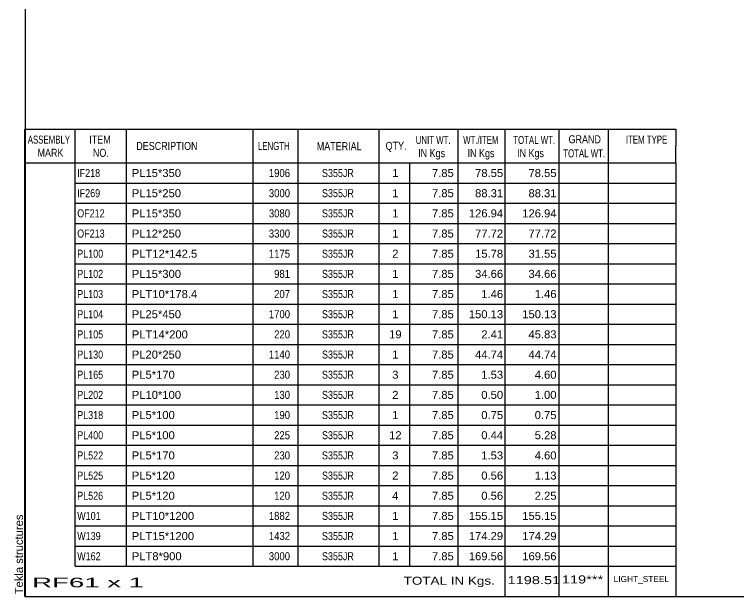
# Model space of a CAD drawing. Header units: millimetres. Extents: x -343 to 60, y -188 to 89.
# Drawn here: x -342.7 to -170.3, y -188.1 to -49.6 of the extents above; entities that cross this region are included whole.
import ezdxf

# ---------------------------------------------------------------- set-up
doc = ezdxf.new("R2010")
doc.units = ezdxf.units.MM
doc.styles.add('Arial', font='ARIAL.TTF', dxfattribs={"height": 0.2})

# ---------------------------------------------------------------- blocks, each defined once
blk = doc.blocks.new('Unknown-623466579-1210')
at = {"color": 5, "linetype": 'Continuous'}
for p, q in [((-340.15, 88.92), (-340.15, -188.08)), ((-340.15, -188.08), (59.85, -188.08))]:
    blk.add_line(p, q, dxfattribs=at)
at = {"color": 174, "linetype": 'Continuous', "style": 'Arial'}
blk.add_text('Tekla structures', height=1.9102, rotation=90, dxfattribs=at).set_placement((-340.65, -187.58))
blk = doc.blocks.new('CBS_BOM-623466579-11382')
at = {"color": 7, "linetype": 'Continuous'}
for p, q in [((-340.18, -84.91), (-340.18, -76.91)), ((-340.18, -76.91), (-185.26, -76.91)), ((-328.18, -84.91), (-328.18, -76.91)), ((-315.99, -84.91), (-315.99, -76.91)), ((-285.83, -84.91), (-285.83, -76.91)), ((-275.15, -84.91), (-275.15, -76.91)), ((-255.83, -84.91), (-255.83, -76.91)), ((-237.03, -84.91), (-237.03, -76.91)), ((-225.82, -84.91), (-225.82, -76.91)), ((-213.03, -84.91), (-213.03, -76.91)), ((-201.28, -84.91), (-201.28, -76.91)), ((-185.26, -76.92), (-185.27, -84.9)), ((-340.18, -84.91), (-185.26, -84.91)), ((-340.18, -89.71), (-340.18, -84.91)), ((-328.18, -89.71), (-328.18, -84.91)), ((-315.99, -89.71), (-315.99, -84.91)), ((-285.83, -89.71), (-285.83, -84.91)), ((-275.15, -89.71), (-275.15, -84.91)), ((-255.83, -89.71), (-255.83, -84.91)), ((-248.57, -89.71), (-248.57, -84.91)), ((-237.03, -89.71), (-237.03, -84.91)), ((-225.82, -89.71), (-225.82, -84.91)), ((-213.03, -89.71), (-213.03, -84.91)), ((-201.27, -89.71), (-201.27, -84.91)), ((-185.26, -84.92), (-185.26, -89.71)), ((-340.18, -94.51), (-340.18, -89.71)), ((-328.18, -89.71), (-185.26, -89.71)), ((-328.18, -94.51), (-328.18, -89.71)), ((-315.99, -94.51), (-315.99, -89.71)), ((-285.83, -94.51), (-285.83, -89.71)), ((-275.15, -94.51), (-275.15, -89.71)), ((-255.83, -94.51), (-255.83, -89.71)), ((-248.57, -94.51), (-248.57, -89.71)), ((-237.03, -94.51), (-237.03, -89.71)), ((-225.82, -94.51), (-225.82, -89.71)), ((-213.03, -94.51), (-213.03, -89.71)), ((-201.27, -94.51), (-201.27, -89.71)), ((-185.26, -89.72), (-185.26, -94.51)), ((-340.18, -99.31), (-340.18, -94.51)), ((-328.18, -94.51), (-185.26, -94.51)), ((-328.18, -99.31), (-328.18, -94.51)), ((-315.99, -99.31), (-315.99, -94.51)), ((-285.83, -99.31), (-285.83, -94.51)), ((-275.15, -99.31), (-275.15, -94.51)), ((-255.83, -99.31), (-255.83, -94.51)), ((-248.57, -99.31), (-248.57, -94.51)), ((-237.03, -99.31), (-237.03, -94.51)), ((-225.82, -99.31), (-225.82, -94.51)), ((-213.03, -99.31), (-213.03, -94.51)), ((-201.27, -99.31), (-201.27, -94.51)), ((-185.26, -94.52), (-185.26, -99.31)), ((-340.18, -104.11), (-340.18, -99.31)), ((-328.18, -99.31), (-185.26, -99.31)), ((-328.18, -104.11), (-328.18, -99.31)), ((-315.99, -104.11), (-315.99, -99.31)), ((-285.83, -104.11), (-285.83, -99.31)), ((-275.15, -104.11), (-275.15, -99.31)), ((-255.83, -104.11), (-255.83, -99.31)), ((-248.57, -104.11), (-248.57, -99.31)), ((-237.03, -104.11), (-237.03, -99.31)), ((-225.82, -104.11), (-225.82, -99.31)), ((-213.03, -104.11), (-213.03, -99.31)), ((-201.27, -104.11), (-201.27, -99.31)), ((-185.26, -99.32), (-185.26, -104.11)), ((-340.18, -108.91), (-340.18, -104.11)), ((-328.18, -104.11), (-185.26, -104.11)), ((-328.18, -108.91), (-328.18, -104.11)), ((-315.99, -108.91), (-315.99, -104.11)), ((-285.83, -108.91), (-285.83, -104.11)), ((-275.15, -108.91), (-275.15, -104.11)), ((-255.83, -108.91), (-255.83, -104.11)), ((-248.57, -108.91), (-248.57, -104.11)), ((-237.03, -108.91), (-237.03, -104.11)), ((-225.82, -108.91), (-225.82, -104.11)), ((-213.03, -108.91), (-213.03, -104.11)), ((-201.27, -108.91), (-201.27, -104.11)), ((-185.26, -104.12), (-185.26, -108.91)), ((-340.18, -113.71), (-340.18, -108.91)), ((-328.18, -108.91), (-185.26, -108.91)), ((-328.18, -113.71), (-328.18, -108.91)), ((-315.99, -113.71), (-315.99, -108.91)), ((-285.83, -113.71), (-285.83, -108.91)), ((-275.15, -113.71), (-275.15, -108.91)), ((-255.83, -113.71), (-255.83, -108.91)), ((-248.57, -113.71), (-248.57, -108.91)), ((-237.03, -113.71), (-237.03, -108.91)), ((-225.82, -113.71), (-225.82, -108.91)), ((-213.03, -113.71), (-213.03, -108.91)), ((-201.27, -113.71), (-201.27, -108.91)), ((-185.26, -108.92), (-185.26, -113.71)), ((-340.18, -118.51), (-340.18, -113.71)), ((-328.18, -113.71), (-185.26, -113.71)), ((-328.18, -118.51), (-328.18, -113.71)), ((-315.99, -118.51), (-315.99, -113.71)), ((-285.83, -118.51), (-285.83, -113.71)), ((-275.15, -118.51), (-275.15, -113.71)), ((-255.83, -118.51), (-255.83, -113.71)), ((-248.57, -118.51), (-248.57, -113.71)), ((-237.03, -118.51), (-237.03, -113.71)), ((-225.82, -118.51), (-225.82, -113.71)), ((-213.03, -118.51), (-213.03, -113.71)), ((-201.27, -118.51), (-201.27, -113.71)), ((-185.26, -113.72), (-185.26, -118.51)), ((-340.18, -123.31), (-340.18, -118.51)), ((-328.18, -118.51), (-185.26, -118.51)), ((-328.18, -123.31), (-328.18, -118.51)), ((-315.99, -123.31), (-315.99, -118.51)), ((-285.83, -123.31), (-285.83, -118.51)), ((-275.15, -123.31), (-275.15, -118.51)), ((-255.83, -123.31), (-255.83, -118.51)), ((-248.57, -123.31), (-248.57, -118.51)), ((-237.03, -123.31), (-237.03, -118.51)), ((-225.82, -123.31), (-225.82, -118.51)), ((-213.03, -123.31), (-213.03, -118.51)), ((-201.27, -123.31), (-201.27, -118.51)), ((-185.26, -118.52), (-185.26, -123.31)), ((-340.18, -128.11), (-340.18, -123.31)), ((-328.18, -123.31), (-185.26, -123.31)), ((-328.18, -128.11), (-328.18, -123.31)), ((-315.99, -128.11), (-315.99, -123.31)), ((-285.83, -128.11), (-285.83, -123.31)), ((-275.15, -128.11), (-275.15, -123.31)), ((-255.83, -128.11), (-255.83, -123.31)), ((-248.57, -128.11), (-248.57, -123.31)), ((-237.03, -128.11), (-237.03, -123.31)), ((-225.82, -128.11), (-225.82, -123.31)), ((-213.03, -128.11), (-213.03, -123.31)), ((-201.27, -128.11), (-201.27, -123.31)), ((-185.26, -123.32), (-185.26, -128.11)), ((-340.18, -132.91), (-340.18, -128.11)), ((-328.18, -128.11), (-185.26, -128.11)), ((-328.18, -132.91), (-328.18, -128.11)), ((-315.99, -132.91), (-315.99, -128.11)), ((-285.83, -132.91), (-285.83, -128.11)), ((-275.15, -132.91), (-275.15, -128.11)), ((-255.83, -132.91), (-255.83, -128.11)), ((-248.57, -132.91), (-248.57, -128.11)), ((-237.03, -132.91), (-237.03, -128.11)), ((-225.82, -132.91), (-225.82, -128.11)), ((-213.03, -132.91), (-213.03, -128.11)), ((-201.27, -132.91), (-201.27, -128.11)), ((-185.26, -128.12), (-185.26, -132.91)), ((-340.18, -137.71), (-340.18, -132.91)), ((-328.18, -132.91), (-185.26, -132.91)), ((-328.18, -137.71), (-328.18, -132.91)), ((-315.99, -137.71), (-315.99, -132.91)), ((-285.83, -137.71), (-285.83, -132.91)), ((-275.15, -137.71), (-275.15, -132.91)), ((-255.83, -137.71), (-255.83, -132.91)), ((-248.57, -137.71), (-248.57, -132.91)), ((-237.03, -137.71), (-237.03, -132.91)), ((-225.82, -137.71), (-225.82, -132.91)), ((-213.03, -137.71), (-213.03, -132.91)), ((-201.27, -137.71), (-201.27, -132.91)), ((-185.26, -132.92), (-185.26, -137.71)), ((-340.18, -142.51), (-340.18, -137.71)), ((-328.18, -137.71), (-185.26, -137.71)), ((-328.18, -142.51), (-328.18, -137.71)), ((-315.99, -142.51), (-315.99, -137.71)), ((-285.83, -142.51), (-285.83, -137.71)), ((-275.15, -142.51), (-275.15, -137.71)), ((-255.83, -142.51), (-255.83, -137.71)), ((-248.57, -142.51), (-248.57, -137.71)), ((-237.03, -142.51), (-237.03, -137.71)), ((-225.82, -142.51), (-225.82, -137.71)), ((-213.03, -142.51), (-213.03, -137.71)), ((-201.27, -142.51), (-201.27, -137.71)), ((-185.26, -137.72), (-185.26, -142.51)), ((-340.18, -147.31), (-340.18, -142.51)), ((-328.18, -142.51), (-185.26, -142.51)), ((-328.18, -147.31), (-328.18, -142.51)), ((-315.99, -147.31), (-315.99, -142.51)), ((-285.83, -147.31), (-285.83, -142.51)), ((-275.15, -147.31), (-275.15, -142.51)), ((-255.83, -147.31), (-255.83, -142.51)), ((-248.57, -147.31), (-248.57, -142.51)), ((-237.03, -147.31), (-237.03, -142.51)), ((-225.82, -147.31), (-225.82, -142.51)), ((-213.03, -147.31), (-213.03, -142.51)), ((-201.27, -147.31), (-201.27, -142.51)), ((-185.26, -142.52), (-185.26, -147.31)), ((-340.18, -152.11), (-340.18, -147.31)), ((-328.18, -147.31), (-185.26, -147.31)), ((-328.18, -152.11), (-328.18, -147.31)), ((-315.99, -152.11), (-315.99, -147.31)), ((-285.83, -152.11), (-285.83, -147.31)), ((-275.15, -152.11), (-275.15, -147.31)), ((-255.83, -152.11), (-255.83, -147.31)), ((-248.57, -152.11), (-248.57, -147.31)), ((-237.03, -152.11), (-237.03, -147.31)), ((-225.82, -152.11), (-225.82, -147.31)), ((-213.03, -152.11), (-213.03, -147.31)), ((-201.27, -152.11), (-201.27, -147.31)), ((-185.26, -147.32), (-185.26, -152.11)), ((-340.18, -156.91), (-340.18, -152.11)), ((-328.18, -152.11), (-185.26, -152.11)), ((-328.18, -156.91), (-328.18, -152.11)), ((-315.99, -156.91), (-315.99, -152.11)), ((-285.83, -156.91), (-285.83, -152.11)), ((-275.15, -156.91), (-275.15, -152.11)), ((-255.83, -156.91), (-255.83, -152.11)), ((-248.57, -156.91), (-248.57, -152.11)), ((-237.03, -156.91), (-237.03, -152.11)), ((-225.82, -156.91), (-225.82, -152.11)), ((-213.03, -156.91), (-213.03, -152.11)), ((-201.27, -156.91), (-201.27, -152.11)), ((-185.26, -152.12), (-185.26, -156.91)), ((-340.18, -161.71), (-340.18, -156.91)), ((-328.18, -156.91), (-185.26, -156.91)), ((-328.18, -161.71), (-328.18, -156.91)), ((-315.99, -161.71), (-315.99, -156.91)), ((-285.83, -161.71), (-285.83, -156.91)), ((-275.15, -161.71), (-275.15, -156.91)), ((-255.83, -161.71), (-255.83, -156.91)), ((-248.57, -161.71), (-248.57, -156.91)), ((-237.03, -161.71), (-237.03, -156.91)), ((-225.82, -161.71), (-225.82, -156.91)), ((-213.03, -161.71), (-213.03, -156.91)), ((-201.27, -161.71), (-201.27, -156.91)), ((-185.26, -156.92), (-185.26, -161.71)), ((-340.18, -166.51), (-340.18, -161.71)), ((-328.18, -161.71), (-185.26, -161.71)), ((-328.18, -166.51), (-328.18, -161.71)), ((-315.99, -166.51), (-315.99, -161.71)), ((-285.83, -166.51), (-285.83, -161.71)), ((-275.15, -166.51), (-275.15, -161.71)), ((-255.83, -166.51), (-255.83, -161.71)), ((-248.57, -166.51), (-248.57, -161.71)), ((-237.03, -166.51), (-237.03, -161.71)), ((-225.82, -166.51), (-225.82, -161.71)), ((-213.03, -166.51), (-213.03, -161.71)), ((-201.27, -166.51), (-201.27, -161.71)), ((-185.26, -161.72), (-185.26, -166.51)), ((-340.18, -171.31), (-340.18, -166.51)), ((-328.18, -166.51), (-185.26, -166.51)), ((-328.18, -171.31), (-328.18, -166.51)), ((-315.99, -171.31), (-315.99, -166.51)), ((-285.83, -171.31), (-285.83, -166.51)), ((-275.15, -171.31), (-275.15, -166.51)), ((-255.83, -171.31), (-255.83, -166.51)), ((-248.57, -171.31), (-248.57, -166.51)), ((-237.03, -171.31), (-237.03, -166.51)), ((-225.82, -171.31), (-225.82, -166.51)), ((-213.03, -171.31), (-213.03, -166.51)), ((-201.27, -171.31), (-201.27, -166.51)), ((-185.26, -166.52), (-185.26, -171.31)), ((-340.18, -176.11), (-340.18, -171.31)), ((-328.18, -171.31), (-185.26, -171.31)), ((-328.18, -176.11), (-328.18, -171.31)), ((-315.99, -176.11), (-315.99, -171.31)), ((-285.83, -176.11), (-285.83, -171.31)), ((-275.15, -176.11), (-275.15, -171.31)), ((-255.83, -176.11), (-255.83, -171.31)), ((-248.57, -176.11), (-248.57, -171.31)), ((-237.03, -176.11), (-237.03, -171.31)), ((-225.82, -176.11), (-225.82, -171.31)), ((-213.03, -176.11), (-213.03, -171.31)), ((-201.27, -176.11), (-201.27, -171.31)), ((-185.26, -171.32), (-185.26, -176.11)), ((-340.18, -180.91), (-340.18, -176.11)), ((-328.18, -176.11), (-185.26, -176.11)), ((-328.18, -180.91), (-328.18, -176.11)), ((-315.99, -180.91), (-315.99, -176.11)), ((-285.83, -180.91), (-285.83, -176.11)), ((-275.15, -180.91), (-275.15, -176.11)), ((-255.83, -180.91), (-255.83, -176.11)), ((-248.57, -180.91), (-248.57, -176.11)), ((-237.03, -180.91), (-237.03, -176.11)), ((-225.82, -180.91), (-225.82, -176.11)), ((-213.03, -180.91), (-213.03, -176.11)), ((-201.27, -180.91), (-201.27, -176.11)), ((-185.26, -176.12), (-185.26, -180.91)), ((-340.18, -188.11), (-340.18, -180.93)), ((-328.18, -180.91), (-185.26, -180.91)), ((-225.82, -188.11), (-225.82, -180.93)), ((-213.03, -188.11), (-213.03, -180.93)), ((-201.23, -188.11), (-201.23, -180.93)), ((-185.26, -180.91), (-185.26, -188.11)), ((-340.18, -188.11), (-185.26, -188.11))]:
    blk.add_line(p, q, dxfattribs=at)
at = {"color": 3, "linetype": 'Continuous', "style": 'Arial'}
for s, height, width, p in [('ASSEMBLY', 1.91, 0.7, (-339.5, -80.33)), ('ITEM', 1.91, 0.8, (-324.86, -80.33)), ('UNIT WT.', 1.91, 0.7, (-247.14, -80.41)), ('WT./ITEM', 1.91, 0.7, (-235.85, -80.41)), ('TOTAL WT.', 1.91, 0.7, (-223.92, -80.41)), ('GRAND', 1.91, 0.8, (-210.76, -80.25)), ('ITEM TYPE', 1.91, 0.7, (-197.12, -80.33)), ('DESCRIPTION', 1.9102, 0.8, (-313.67, -81.84)), ('LENGTH', 1.91, 0.7, (-284.72, -81.84)), ('MATERIAL', 1.91, 0.8, (-270.7, -81.89)), ('QTY.', 1.91, 0.8, (-254.31, -81.81)), ('MARK', 1.91, 0.8, (-337.18, -83.47)), ('NO.', 1.91, 0.8, (-324, -83.47)), ('IN Kgs', 1.91, 0.8, (-246.56, -83.55)), ('IN Kgs', 1.91, 0.8, (-234.81, -83.55)), ('IN Kgs', 1.91, 0.8, (-223.02, -83.55)), ('TOTAL WT.', 1.91, 0.7, (-212.02, -83.59))]:
    blk.add_text(s, height=height, dxfattribs=dict(at, width=width)).set_placement(p)
at = {"color": 7, "linetype": 'Continuous', "style": 'Arial'}
for s, width, p in [('IF218', 0.8, (-327.73, -88.28)), ('1906', 0.85, (-282.11, -88.28)), ('S355JR', 0.8, (-269.46, -88.28)), ('IF269', 0.8, (-327.73, -93.08)), ('3000', 0.85, (-282.11, -93.08)), ('S355JR', 0.8, (-269.46, -93.08)), ('OF212', 0.8, (-327.73, -97.88)), ('3080', 0.85, (-282.11, -97.88)), ('S355JR', 0.8, (-269.46, -97.88)), ('OF213', 0.8, (-327.73, -102.68)), ('3300', 0.85, (-282.11, -102.68)), ('S355JR', 0.8, (-269.46, -102.68)), ('PL100', 0.8, (-327.73, -107.48)), ('1175', 0.85, (-282.11, -107.48)), ('S355JR', 0.8, (-269.46, -107.48)), ('PL102', 0.8, (-327.73, -112.28)), ('981', 0.85, (-280.85, -112.28)), ('S355JR', 0.8, (-269.46, -112.28)), ('PL103', 0.8, (-327.73, -117.08)), ('207', 0.85, (-280.85, -117.08)), ('S355JR', 0.8, (-269.46, -117.08)), ('PL104', 0.8, (-327.73, -121.88)), ('1700', 0.85, (-282.11, -121.88)), ('S355JR', 0.8, (-269.46, -121.88)), ('PL105', 0.8, (-327.73, -126.68)), ('220', 0.85, (-280.85, -126.68)), ('S355JR', 0.8, (-269.46, -126.68)), ('PL130', 0.8, (-327.73, -131.48)), ('1140', 0.85, (-282.11, -131.48)), ('S355JR', 0.8, (-269.46, -131.48)), ('PL165', 0.8, (-327.73, -136.28)), ('230', 0.85, (-280.85, -136.28)), ('S355JR', 0.8, (-269.46, -136.28)), ('PL202', 0.8, (-327.73, -141.08)), ('130', 0.85, (-280.85, -141.08)), ('S355JR', 0.8, (-269.46, -141.08)), ('PL318', 0.8, (-327.73, -145.88)), ('190', 0.85, (-280.85, -145.88)), ('S355JR', 0.8, (-269.46, -145.88)), ('PL400', 0.8, (-327.73, -150.68)), ('225', 0.85, (-280.85, -150.68)), ('S355JR', 0.8, (-269.46, -150.68)), ('PL522', 0.8, (-327.73, -155.48)), ('230', 0.85, (-280.85, -155.48)), ('S355JR', 0.8, (-269.46, -155.48)), ('PL525', 0.8, (-327.73, -160.28)), ('120', 0.85, (-280.85, -160.28)), ('S355JR', 0.8, (-269.46, -160.28)), ('PL526', 0.8, (-327.73, -165.08)), ('120', 0.85, (-280.85, -165.08)), ('S355JR', 0.8, (-269.46, -165.08)), ('W101', 0.8, (-327.73, -169.88)), ('1882', 0.85, (-282.11, -169.88)), ('S355JR', 0.8, (-269.46, -169.88)), ('W139', 0.8, (-327.73, -174.68)), ('1432', 0.85, (-282.11, -174.68)), ('S355JR', 0.8, (-269.46, -174.68)), ('W162', 0.8, (-327.73, -179.48)), ('3000', 0.85, (-282.11, -179.48)), ('S355JR', 0.8, (-269.46, -179.48))]:
    blk.add_text(s, height=1.91, dxfattribs=dict(at, width=width)).set_placement(p)
for s, height, p in [('PL15*350', 1.91, (-314.74, -88.28)), ('1', 1.91, (-252.74, -88.28)), ('7.85', 1.91, (-243.28, -88.28)), ('78.55', 1.91, (-233.01, -88.28)), ('78.55', 1.91, (-220.3, -88.28)), ('PL15*250', 1.91, (-314.74, -93.08)), ('1', 1.91, (-252.74, -93.08)), ('7.85', 1.91, (-243.28, -93.08)), ('88.31', 1.91, (-233.01, -93.08)), ('88.31', 1.91, (-220.3, -93.08)), ('PL15*350', 1.91, (-314.74, -97.88)), ('1', 1.91, (-252.74, -97.88)), ('7.85', 1.91, (-243.28, -97.88)), ('126.94', 1.91, (-234.5, -97.88)), ('126.94', 1.91, (-221.78, -97.88)), ('PL12*250', 1.91, (-314.74, -102.68)), ('1', 1.91, (-252.74, -102.68)), ('7.85', 1.91, (-243.28, -102.68)), ('77.72', 1.91, (-233.01, -102.68)), ('77.72', 1.91, (-220.3, -102.68)), ('PLT12*142.5', 1.9102, (-314.74, -107.48)), ('2', 1.91, (-252.74, -107.48)), ('7.85', 1.91, (-243.28, -107.48)), ('15.78', 1.91, (-233.01, -107.48)), ('31.55', 1.91, (-220.3, -107.48)), ('PL15*300', 1.91, (-314.74, -112.28)), ('1', 1.91, (-252.74, -112.28)), ('7.85', 1.91, (-243.28, -112.28)), ('34.66', 1.91, (-233.01, -112.28)), ('34.66', 1.91, (-220.3, -112.28)), ('PLT10*178.4', 1.9102, (-314.74, -117.08)), ('1', 1.91, (-252.74, -117.08)), ('7.85', 1.91, (-243.28, -117.08)), ('1.46', 1.91, (-231.53, -117.08)), ('1.46', 1.91, (-218.82, -117.08)), ('PL25*450', 1.91, (-314.74, -121.88)), ('1', 1.91, (-252.74, -121.88)), ('7.85', 1.91, (-243.28, -121.88)), ('150.13', 1.91, (-234.5, -121.88)), ('150.13', 1.91, (-221.78, -121.88)), ('PLT14*200', 1.91, (-314.74, -126.68)), ('19', 1.91, (-253.48, -126.68)), ('7.85', 1.91, (-243.28, -126.68)), ('2.41', 1.91, (-231.53, -126.68)), ('45.83', 1.91, (-220.3, -126.68)), ('PL20*250', 1.91, (-314.74, -131.48)), ('1', 1.91, (-252.74, -131.48)), ('7.85', 1.91, (-243.28, -131.48)), ('44.74', 1.91, (-233.01, -131.48)), ('44.74', 1.91, (-220.3, -131.48)), ('PL5*170', 1.91, (-314.74, -136.28)), ('3', 1.91, (-252.74, -136.28)), ('7.85', 1.91, (-243.28, -136.28)), ('1.53', 1.91, (-231.53, -136.28)), ('4.60', 1.91, (-218.82, -136.28)), ('PL10*100', 1.91, (-314.74, -141.08)), ('2', 1.91, (-252.74, -141.08)), ('7.85', 1.91, (-243.28, -141.08)), ('0.50', 1.91, (-231.53, -141.08)), ('1.00', 1.91, (-218.82, -141.08)), ('PL5*100', 1.91, (-314.74, -145.88)), ('1', 1.91, (-252.74, -145.88)), ('7.85', 1.91, (-243.28, -145.88)), ('0.75', 1.91, (-231.53, -145.88)), ('0.75', 1.91, (-218.82, -145.88)), ('PL5*100', 1.91, (-314.74, -150.68)), ('12', 1.91, (-253.48, -150.68)), ('7.85', 1.91, (-243.28, -150.68)), ('0.44', 1.91, (-231.53, -150.68)), ('5.28', 1.91, (-218.82, -150.68)), ('PL5*170', 1.91, (-314.74, -155.48)), ('3', 1.91, (-252.74, -155.48)), ('7.85', 1.91, (-243.28, -155.48)), ('1.53', 1.91, (-231.53, -155.48)), ('4.60', 1.91, (-218.82, -155.48)), ('PL5*120', 1.91, (-314.74, -160.28)), ('2', 1.91, (-252.74, -160.28)), ('7.85', 1.91, (-243.28, -160.28)), ('0.56', 1.91, (-231.53, -160.28)), ('1.13', 1.91, (-218.82, -160.28)), ('PL5*120', 1.91, (-314.74, -165.08)), ('4', 1.91, (-252.74, -165.08)), ('7.85', 1.91, (-243.28, -165.08)), ('0.56', 1.91, (-231.53, -165.08)), ('2.25', 1.91, (-218.82, -165.08)), ('PLT10*1200', 1.91, (-314.74, -169.88)), ('1', 1.91, (-252.74, -169.88)), ('7.85', 1.91, (-243.28, -169.88)), ('155.15', 1.91, (-234.5, -169.88)), ('155.15', 1.91, (-221.78, -169.88)), ('PLT15*1200', 1.91, (-314.74, -174.68)), ('1', 1.91, (-252.74, -174.68)), ('7.85', 1.91, (-243.28, -174.68)), ('174.29', 1.91, (-234.5, -174.68)), ('174.29', 1.91, (-221.78, -174.68)), ('PLT8*900', 1.91, (-314.74, -179.48)), ('1', 1.91, (-252.74, -179.48)), ('7.85', 1.91, (-243.28, -179.48)), ('169.56', 1.91, (-234.5, -179.48)), ('169.56', 1.91, (-221.78, -179.48))]:
    blk.add_text(s, height=height, dxfattribs=at).set_placement(p)
at = {"color": 6, "linetype": 'Continuous', "style": 'Arial'}
for s, height, width, p in [('RF61 x 1', 2.292, 2.05, (-338.46, -185.92)), ('TOTAL IN Kgs.', 1.9102, 1.2, (-250.02, -185.31)), ('1198.51', 1.91, 1.3, (-225.29, -185.16)), ('119***', 1.91, 1.3, (-212.36, -185))]:
    blk.add_text(s, height=height, dxfattribs=dict(at, width=width)).set_placement(p)
blk.add_text('LIGHT_STEEL', height=1.4135, dxfattribs=at).set_placement((-200.01, -184.65))

msp = doc.modelspace()

# ---------------------------------------------------------------- block references
for name in ['Unknown-623466579-1210', 'CBS_BOM-623466579-11382']:
    msp.add_blockref(name, (0, 0))

doc.saveas('drawing.dxf')
